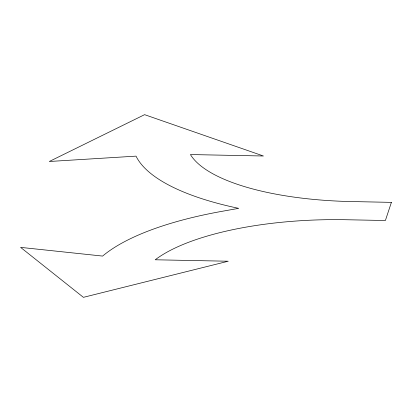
<?xml version="1.0" encoding="UTF-8"?>
<svg xmlns="http://www.w3.org/2000/svg" width="412" height="412" viewBox="0 0 412 412"><rect width="100%" height="100%" fill="white"/><g stroke="black" fill="none" stroke-linecap="round" stroke-linejoin="round"><path stroke-width="0.62" d="M391.4 202.369L385.395 220.513L346.106 219.735A186.615 62.907 -1.2 0 0 155.221 259.781L228.233 261.229L83.409 297.335L20.6 247.38L102.609 256.079A240.438 81.051 -1.2 0 1 221.764 211.366L238.692 208.348A240.428 81.046 -1.2 0 1 136.037 156.133L49.306 161.489L144.591 114.665L263.428 155.999L190.426 154.552A186.605 62.902 -1.2 0 0 346.446 201.447L391.4 202.369"/></g></svg>
